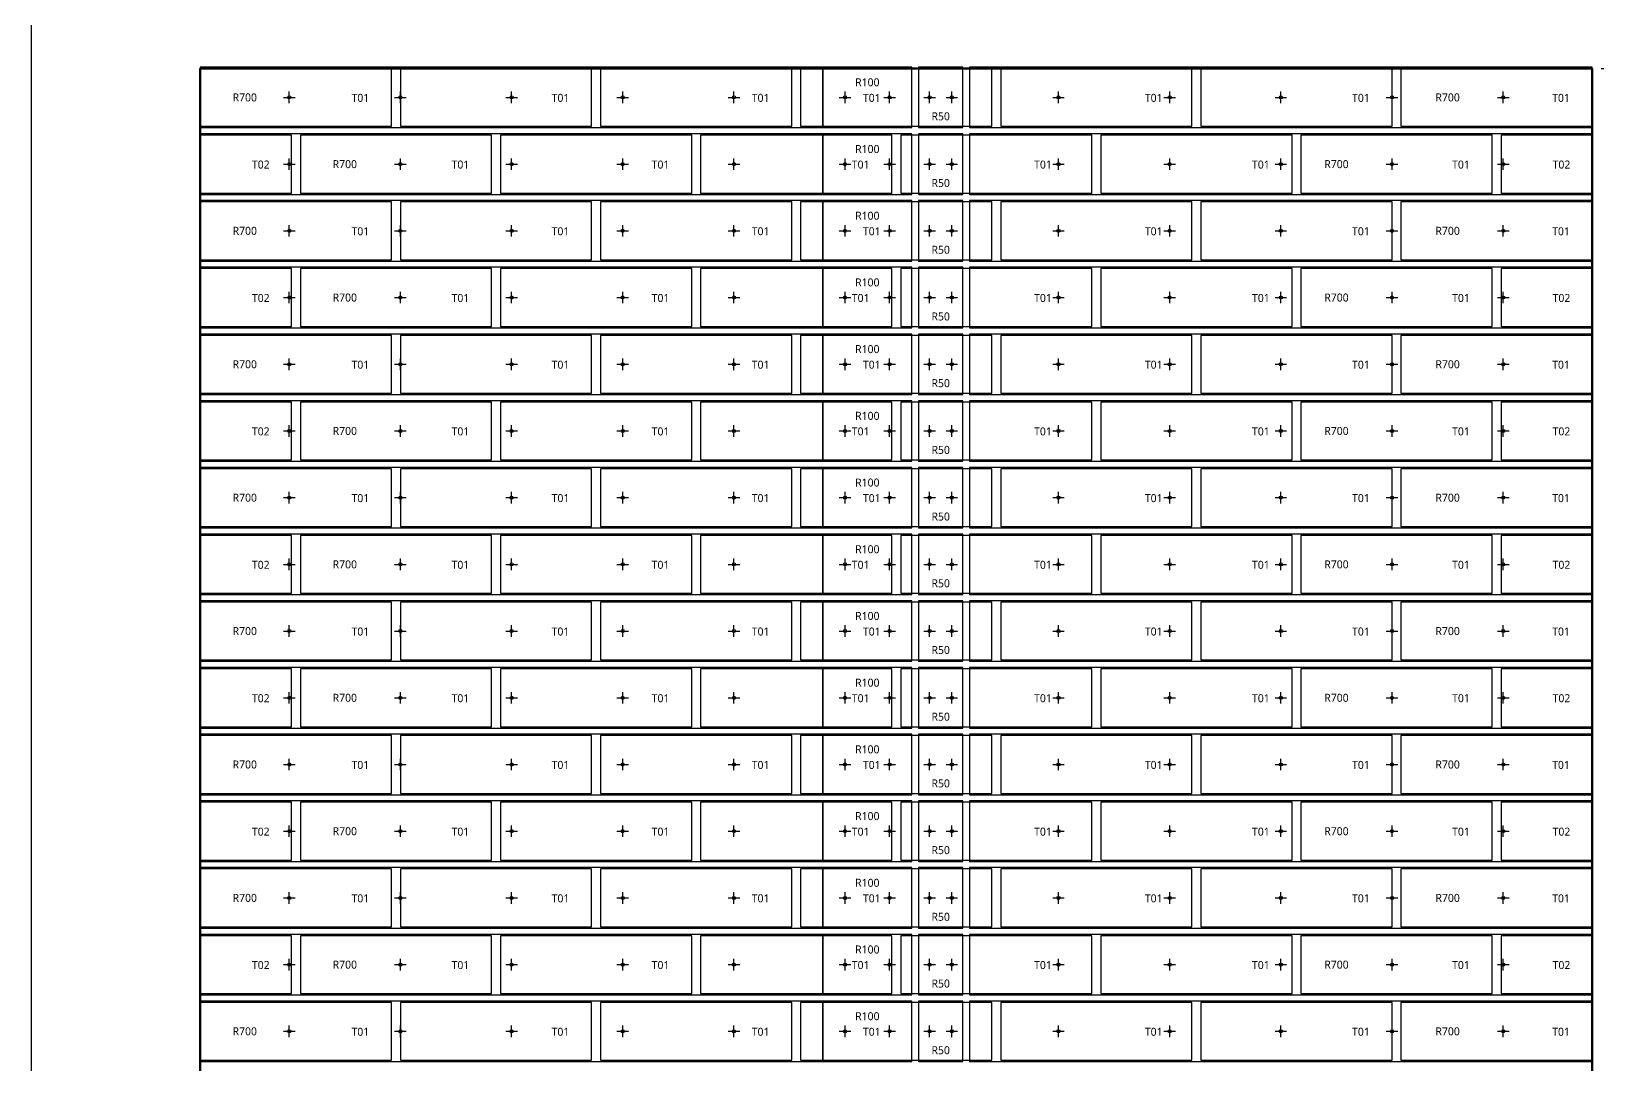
# Model space of a CAD drawing. Header units: millimetres. Extents: x -190 to 7814, y -8114 to 208.
# Drawn here: x -190 to 1571, y -2674 to -1512 of the extents above; entities that cross this region are included whole.
import ezdxf
from ezdxf.enums import TextEntityAlignment as Align

# ---------------------------------------------------------------- set-up
doc = ezdxf.new("R2010")
doc.units = ezdxf.units.MM
for name, color, linetype in [('BOARD', 7, 'Continuous'), ('BORDER', 7, 'Continuous'), ('DIM', 8, 'Continuous'), ('P1_CLIP_R100', 30, 'Continuous'), ('P1_CLIP_R50', 3, 'Continuous'), ('P1_CLIP_R700', 5, 'Continuous'), ('P1_HOLE', 1, 'Continuous'), ('P1_SLIP', 7, 'Continuous'), ('P1_TXT_B', 7, 'Continuous')]:
    doc.layers.add(name, color=color, linetype=linetype)
doc.styles.add('CN', font='msyh.ttc')
doc.dimstyles.new('MM', dxfattribs={"dimtxt": 34, "dimasz": 20, "dimexe": 12, "dimexo": 10, "dimgap": 8, "dimtad": 1, "dimdec": 1, "dimdsep": 46, "dimtxsty": 'CN', "dimcen": 2.5, "dimazin": 3, "dimtfac": 1, "dimtmove": 0, "dimatfit": 3})

msp = doc.modelspace()

# ---------------------------------------------------------------- linework, layer by layer
at = {"layer": 'BOARD', "lineweight": 50}
msp.add_lwpolyline([(0, -3044), (1565, -3044), (1565, -1554), (0, -1554)], close=True, dxfattribs=at)
at = {"layer": 'BORDER'}
msp.add_lwpolyline([(-190, -8113.5), (7813.67, -8113.5), (7813.67, 207.69), (-190, 207.69)], close=True, dxfattribs=at)
at = {"layer": 'P1_CLIP_R100'}
for points in [[(700, -1620.5), (800, -1620.5), (800, -1552.5), (700, -1552.5)], [(700, -1695.5), (800, -1695.5), (800, -1627.5), (700, -1627.5)], [(700, -1770.5), (800, -1770.5), (800, -1702.5), (700, -1702.5)], [(700, -1845.5), (800, -1845.5), (800, -1777.5), (700, -1777.5)], [(700, -1920.5), (800, -1920.5), (800, -1852.5), (700, -1852.5)], [(700, -1995.5), (800, -1995.5), (800, -1927.5), (700, -1927.5)], [(700, -2070.5), (800, -2070.5), (800, -2002.5), (700, -2002.5)], [(700, -2145.5), (800, -2145.5), (800, -2077.5), (700, -2077.5)], [(700, -2220.5), (800, -2220.5), (800, -2152.5), (700, -2152.5)], [(700, -2295.5), (800, -2295.5), (800, -2227.5), (700, -2227.5)], [(700, -2370.5), (800, -2370.5), (800, -2302.5), (700, -2302.5)], [(700, -2445.5), (800, -2445.5), (800, -2377.5), (700, -2377.5)], [(700, -2520.5), (800, -2520.5), (800, -2452.5), (700, -2452.5)], [(700, -2595.5), (800, -2595.5), (800, -2527.5), (700, -2527.5)], [(700, -2670.5), (800, -2670.5), (800, -2602.5), (700, -2602.5)]]:
    msp.add_lwpolyline(points, close=True, dxfattribs=at)
at = {"layer": 'P1_CLIP_R50'}
for points in [[(807.5, -1620.5), (857.5, -1620.5), (857.5, -1552.5), (807.5, -1552.5)], [(807.5, -1695.5), (857.5, -1695.5), (857.5, -1627.5), (807.5, -1627.5)], [(807.5, -1770.5), (857.5, -1770.5), (857.5, -1702.5), (807.5, -1702.5)], [(807.5, -1845.5), (857.5, -1845.5), (857.5, -1777.5), (807.5, -1777.5)], [(807.5, -1920.5), (857.5, -1920.5), (857.5, -1852.5), (807.5, -1852.5)], [(807.5, -1995.5), (857.5, -1995.5), (857.5, -1927.5), (807.5, -1927.5)], [(807.5, -2070.5), (857.5, -2070.5), (857.5, -2002.5), (807.5, -2002.5)], [(807.5, -2145.5), (857.5, -2145.5), (857.5, -2077.5), (807.5, -2077.5)], [(807.5, -2220.5), (857.5, -2220.5), (857.5, -2152.5), (807.5, -2152.5)], [(807.5, -2295.5), (857.5, -2295.5), (857.5, -2227.5), (807.5, -2227.5)], [(807.5, -2370.5), (857.5, -2370.5), (857.5, -2302.5), (807.5, -2302.5)], [(807.5, -2445.5), (857.5, -2445.5), (857.5, -2377.5), (807.5, -2377.5)], [(807.5, -2520.5), (857.5, -2520.5), (857.5, -2452.5), (807.5, -2452.5)], [(807.5, -2595.5), (857.5, -2595.5), (857.5, -2527.5), (807.5, -2527.5)], [(807.5, -2670.5), (857.5, -2670.5), (857.5, -2602.5), (807.5, -2602.5)]]:
    msp.add_lwpolyline(points, close=True, dxfattribs=at)
at = {"layer": 'P1_CLIP_R700'}
for points in [[(0, -1620.5), (700, -1620.5), (700, -1552.5), (0, -1552.5)], [(865, -1620.5), (1565, -1620.5), (1565, -1552.5), (865, -1552.5)], [(0, -1695.5), (700, -1695.5), (700, -1627.5), (0, -1627.5)], [(865, -1695.5), (1565, -1695.5), (1565, -1627.5), (865, -1627.5)], [(0, -1770.5), (700, -1770.5), (700, -1702.5), (0, -1702.5)], [(865, -1770.5), (1565, -1770.5), (1565, -1702.5), (865, -1702.5)], [(0, -1845.5), (700, -1845.5), (700, -1777.5), (0, -1777.5)], [(865, -1845.5), (1565, -1845.5), (1565, -1777.5), (865, -1777.5)], [(0, -1920.5), (700, -1920.5), (700, -1852.5), (0, -1852.5)], [(865, -1920.5), (1565, -1920.5), (1565, -1852.5), (865, -1852.5)], [(0, -1995.5), (700, -1995.5), (700, -1927.5), (0, -1927.5)], [(865, -1995.5), (1565, -1995.5), (1565, -1927.5), (865, -1927.5)], [(0, -2070.5), (700, -2070.5), (700, -2002.5), (0, -2002.5)], [(865, -2070.5), (1565, -2070.5), (1565, -2002.5), (865, -2002.5)], [(0, -2145.5), (700, -2145.5), (700, -2077.5), (0, -2077.5)], [(865, -2145.5), (1565, -2145.5), (1565, -2077.5), (865, -2077.5)], [(0, -2220.5), (700, -2220.5), (700, -2152.5), (0, -2152.5)], [(865, -2220.5), (1565, -2220.5), (1565, -2152.5), (865, -2152.5)], [(0, -2295.5), (700, -2295.5), (700, -2227.5), (0, -2227.5)], [(865, -2295.5), (1565, -2295.5), (1565, -2227.5), (865, -2227.5)], [(0, -2370.5), (700, -2370.5), (700, -2302.5), (0, -2302.5)], [(865, -2370.5), (1565, -2370.5), (1565, -2302.5), (865, -2302.5)], [(0, -2445.5), (700, -2445.5), (700, -2377.5), (0, -2377.5)], [(865, -2445.5), (1565, -2445.5), (1565, -2377.5), (865, -2377.5)], [(0, -2520.5), (700, -2520.5), (700, -2452.5), (0, -2452.5)], [(865, -2520.5), (1565, -2520.5), (1565, -2452.5), (865, -2452.5)], [(0, -2595.5), (700, -2595.5), (700, -2527.5), (0, -2527.5)], [(865, -2595.5), (1565, -2595.5), (1565, -2527.5), (865, -2527.5)], [(0, -2670.5), (700, -2670.5), (700, -2602.5), (0, -2602.5)], [(865, -2670.5), (1565, -2670.5), (1565, -2602.5), (865, -2602.5)]]:
    msp.add_lwpolyline(points, close=True, dxfattribs=at)
at = {"layer": 'P1_HOLE'}
for p, q in [((100, -1593), (100, -1580)), ((225, -1593), (225, -1580)), ((350, -1593), (350, -1580)), ((475, -1593), (475, -1580)), ((600, -1593), (600, -1580)), ((725, -1593), (725, -1580)), ((775, -1593), (775, -1580)), ((820, -1593), (820, -1580)), ((845, -1593), (845, -1580)), ((965, -1593), (965, -1580)), ((1090, -1593), (1090, -1580)), ((1215, -1593), (1215, -1580)), ((1340, -1593), (1340, -1580)), ((1465, -1593), (1465, -1580)), ((93.5, -1586.5), (106.5, -1586.5)), ((218.5, -1586.5), (231.5, -1586.5)), ((343.5, -1586.5), (356.5, -1586.5)), ((468.5, -1586.5), (481.5, -1586.5)), ((593.5, -1586.5), (606.5, -1586.5)), ((718.5, -1586.5), (731.5, -1586.5)), ((768.5, -1586.5), (781.5, -1586.5)), ((813.5, -1586.5), (826.5, -1586.5)), ((838.5, -1586.5), (851.5, -1586.5)), ((958.5, -1586.5), (971.5, -1586.5)), ((1083.5, -1586.5), (1096.5, -1586.5)), ((1208.5, -1586.5), (1221.5, -1586.5)), ((1333.5, -1586.5), (1346.5, -1586.5)), ((1458.5, -1586.5), (1471.5, -1586.5)), ((100, -1668), (100, -1655)), ((225, -1668), (225, -1655)), ((350, -1668), (350, -1655)), ((475, -1668), (475, -1655)), ((600, -1668), (600, -1655)), ((725, -1668), (725, -1655)), ((775, -1668), (775, -1655)), ((820, -1668), (820, -1655)), ((845, -1668), (845, -1655)), ((965, -1668), (965, -1655)), ((1090, -1668), (1090, -1655)), ((1215, -1668), (1215, -1655)), ((1340, -1668), (1340, -1655)), ((1465, -1668), (1465, -1655)), ((93.5, -1661.5), (106.5, -1661.5)), ((218.5, -1661.5), (231.5, -1661.5)), ((343.5, -1661.5), (356.5, -1661.5)), ((468.5, -1661.5), (481.5, -1661.5)), ((593.5, -1661.5), (606.5, -1661.5)), ((718.5, -1661.5), (731.5, -1661.5)), ((768.5, -1661.5), (781.5, -1661.5)), ((813.5, -1661.5), (826.5, -1661.5)), ((838.5, -1661.5), (851.5, -1661.5)), ((958.5, -1661.5), (971.5, -1661.5)), ((1083.5, -1661.5), (1096.5, -1661.5)), ((1208.5, -1661.5), (1221.5, -1661.5)), ((1333.5, -1661.5), (1346.5, -1661.5)), ((1458.5, -1661.5), (1471.5, -1661.5)), ((93.5, -1736.5), (106.5, -1736.5)), ((100, -1743), (100, -1730)), ((218.5, -1736.5), (231.5, -1736.5)), ((225, -1743), (225, -1730)), ((343.5, -1736.5), (356.5, -1736.5)), ((350, -1743), (350, -1730)), ((468.5, -1736.5), (481.5, -1736.5)), ((475, -1743), (475, -1730)), ((593.5, -1736.5), (606.5, -1736.5)), ((600, -1743), (600, -1730)), ((718.5, -1736.5), (731.5, -1736.5)), ((725, -1743), (725, -1730)), ((768.5, -1736.5), (781.5, -1736.5)), ((775, -1743), (775, -1730)), ((813.5, -1736.5), (826.5, -1736.5)), ((820, -1743), (820, -1730)), ((838.5, -1736.5), (851.5, -1736.5)), ((845, -1743), (845, -1730)), ((958.5, -1736.5), (971.5, -1736.5)), ((965, -1743), (965, -1730)), ((1083.5, -1736.5), (1096.5, -1736.5)), ((1090, -1743), (1090, -1730)), ((1208.5, -1736.5), (1221.5, -1736.5)), ((1215, -1743), (1215, -1730)), ((1333.5, -1736.5), (1346.5, -1736.5)), ((1340, -1743), (1340, -1730)), ((1458.5, -1736.5), (1471.5, -1736.5)), ((1465, -1743), (1465, -1730)), ((93.5, -1811.5), (106.5, -1811.5)), ((100, -1818), (100, -1805)), ((218.5, -1811.5), (231.5, -1811.5)), ((225, -1818), (225, -1805)), ((343.5, -1811.5), (356.5, -1811.5)), ((350, -1818), (350, -1805)), ((468.5, -1811.5), (481.5, -1811.5)), ((475, -1818), (475, -1805)), ((593.5, -1811.5), (606.5, -1811.5)), ((600, -1818), (600, -1805)), ((718.5, -1811.5), (731.5, -1811.5)), ((725, -1818), (725, -1805)), ((768.5, -1811.5), (781.5, -1811.5)), ((775, -1818), (775, -1805)), ((813.5, -1811.5), (826.5, -1811.5)), ((820, -1818), (820, -1805)), ((838.5, -1811.5), (851.5, -1811.5)), ((845, -1818), (845, -1805)), ((958.5, -1811.5), (971.5, -1811.5)), ((965, -1818), (965, -1805)), ((1083.5, -1811.5), (1096.5, -1811.5)), ((1090, -1818), (1090, -1805)), ((1208.5, -1811.5), (1221.5, -1811.5)), ((1215, -1818), (1215, -1805)), ((1333.5, -1811.5), (1346.5, -1811.5)), ((1340, -1818), (1340, -1805)), ((1458.5, -1811.5), (1471.5, -1811.5)), ((1465, -1818), (1465, -1805)), ((100, -1893), (100, -1880)), ((225, -1893), (225, -1880)), ((350, -1893), (350, -1880)), ((475, -1893), (475, -1880)), ((600, -1893), (600, -1880)), ((725, -1893), (725, -1880)), ((775, -1893), (775, -1880)), ((820, -1893), (820, -1880)), ((845, -1893), (845, -1880)), ((965, -1893), (965, -1880)), ((1090, -1893), (1090, -1880)), ((1215, -1893), (1215, -1880)), ((1340, -1893), (1340, -1880)), ((1465, -1893), (1465, -1880)), ((93.5, -1886.5), (106.5, -1886.5)), ((218.5, -1886.5), (231.5, -1886.5)), ((343.5, -1886.5), (356.5, -1886.5)), ((468.5, -1886.5), (481.5, -1886.5)), ((593.5, -1886.5), (606.5, -1886.5)), ((718.5, -1886.5), (731.5, -1886.5)), ((768.5, -1886.5), (781.5, -1886.5)), ((813.5, -1886.5), (826.5, -1886.5)), ((838.5, -1886.5), (851.5, -1886.5)), ((958.5, -1886.5), (971.5, -1886.5)), ((1083.5, -1886.5), (1096.5, -1886.5)), ((1208.5, -1886.5), (1221.5, -1886.5)), ((1333.5, -1886.5), (1346.5, -1886.5)), ((1458.5, -1886.5), (1471.5, -1886.5)), ((93.5, -1961.5), (106.5, -1961.5)), ((100, -1968), (100, -1955)), ((218.5, -1961.5), (231.5, -1961.5)), ((225, -1968), (225, -1955)), ((343.5, -1961.5), (356.5, -1961.5)), ((350, -1968), (350, -1955)), ((468.5, -1961.5), (481.5, -1961.5)), ((475, -1968), (475, -1955)), ((593.5, -1961.5), (606.5, -1961.5)), ((600, -1968), (600, -1955)), ((718.5, -1961.5), (731.5, -1961.5)), ((725, -1968), (725, -1955)), ((768.5, -1961.5), (781.5, -1961.5)), ((775, -1968), (775, -1955)), ((813.5, -1961.5), (826.5, -1961.5)), ((820, -1968), (820, -1955)), ((838.5, -1961.5), (851.5, -1961.5)), ((845, -1968), (845, -1955)), ((958.5, -1961.5), (971.5, -1961.5)), ((965, -1968), (965, -1955)), ((1083.5, -1961.5), (1096.5, -1961.5)), ((1090, -1968), (1090, -1955)), ((1208.5, -1961.5), (1221.5, -1961.5)), ((1215, -1968), (1215, -1955)), ((1333.5, -1961.5), (1346.5, -1961.5)), ((1340, -1968), (1340, -1955)), ((1458.5, -1961.5), (1471.5, -1961.5)), ((1465, -1968), (1465, -1955)), ((93.5, -2036.5), (106.5, -2036.5)), ((100, -2043), (100, -2030)), ((218.5, -2036.5), (231.5, -2036.5)), ((225, -2043), (225, -2030)), ((343.5, -2036.5), (356.5, -2036.5)), ((350, -2043), (350, -2030)), ((468.5, -2036.5), (481.5, -2036.5)), ((475, -2043), (475, -2030)), ((593.5, -2036.5), (606.5, -2036.5)), ((600, -2043), (600, -2030)), ((718.5, -2036.5), (731.5, -2036.5)), ((725, -2043), (725, -2030)), ((768.5, -2036.5), (781.5, -2036.5)), ((775, -2043), (775, -2030)), ((813.5, -2036.5), (826.5, -2036.5)), ((820, -2043), (820, -2030)), ((838.5, -2036.5), (851.5, -2036.5)), ((845, -2043), (845, -2030)), ((958.5, -2036.5), (971.5, -2036.5)), ((965, -2043), (965, -2030)), ((1083.5, -2036.5), (1096.5, -2036.5)), ((1090, -2043), (1090, -2030)), ((1208.5, -2036.5), (1221.5, -2036.5)), ((1215, -2043), (1215, -2030)), ((1333.5, -2036.5), (1346.5, -2036.5)), ((1340, -2043), (1340, -2030)), ((1458.5, -2036.5), (1471.5, -2036.5)), ((1465, -2043), (1465, -2030)), ((93.5, -2111.5), (106.5, -2111.5)), ((100, -2118), (100, -2105)), ((218.5, -2111.5), (231.5, -2111.5)), ((225, -2118), (225, -2105)), ((343.5, -2111.5), (356.5, -2111.5)), ((350, -2118), (350, -2105)), ((468.5, -2111.5), (481.5, -2111.5)), ((475, -2118), (475, -2105)), ((593.5, -2111.5), (606.5, -2111.5)), ((600, -2118), (600, -2105)), ((718.5, -2111.5), (731.5, -2111.5)), ((725, -2118), (725, -2105)), ((768.5, -2111.5), (781.5, -2111.5)), ((775, -2118), (775, -2105)), ((813.5, -2111.5), (826.5, -2111.5)), ((820, -2118), (820, -2105)), ((838.5, -2111.5), (851.5, -2111.5)), ((845, -2118), (845, -2105)), ((958.5, -2111.5), (971.5, -2111.5)), ((965, -2118), (965, -2105)), ((1083.5, -2111.5), (1096.5, -2111.5)), ((1090, -2118), (1090, -2105)), ((1208.5, -2111.5), (1221.5, -2111.5)), ((1215, -2118), (1215, -2105)), ((1333.5, -2111.5), (1346.5, -2111.5)), ((1340, -2118), (1340, -2105)), ((1458.5, -2111.5), (1471.5, -2111.5)), ((1465, -2118), (1465, -2105)), ((100, -2193), (100, -2180)), ((225, -2193), (225, -2180)), ((350, -2193), (350, -2180)), ((475, -2193), (475, -2180)), ((600, -2193), (600, -2180)), ((725, -2193), (725, -2180)), ((775, -2193), (775, -2180)), ((820, -2193), (820, -2180)), ((845, -2193), (845, -2180)), ((965, -2193), (965, -2180)), ((1090, -2193), (1090, -2180)), ((1215, -2193), (1215, -2180)), ((1340, -2193), (1340, -2180)), ((1465, -2193), (1465, -2180)), ((93.5, -2186.5), (106.5, -2186.5)), ((218.5, -2186.5), (231.5, -2186.5)), ((343.5, -2186.5), (356.5, -2186.5)), ((468.5, -2186.5), (481.5, -2186.5)), ((593.5, -2186.5), (606.5, -2186.5)), ((718.5, -2186.5), (731.5, -2186.5)), ((768.5, -2186.5), (781.5, -2186.5)), ((813.5, -2186.5), (826.5, -2186.5)), ((838.5, -2186.5), (851.5, -2186.5)), ((958.5, -2186.5), (971.5, -2186.5)), ((1083.5, -2186.5), (1096.5, -2186.5)), ((1208.5, -2186.5), (1221.5, -2186.5)), ((1333.5, -2186.5), (1346.5, -2186.5)), ((1458.5, -2186.5), (1471.5, -2186.5)), ((93.5, -2261.5), (106.5, -2261.5)), ((100, -2268), (100, -2255)), ((218.5, -2261.5), (231.5, -2261.5)), ((225, -2268), (225, -2255)), ((343.5, -2261.5), (356.5, -2261.5)), ((350, -2268), (350, -2255)), ((468.5, -2261.5), (481.5, -2261.5)), ((475, -2268), (475, -2255)), ((593.5, -2261.5), (606.5, -2261.5)), ((600, -2268), (600, -2255)), ((718.5, -2261.5), (731.5, -2261.5)), ((725, -2268), (725, -2255)), ((768.5, -2261.5), (781.5, -2261.5)), ((775, -2268), (775, -2255)), ((813.5, -2261.5), (826.5, -2261.5)), ((820, -2268), (820, -2255)), ((838.5, -2261.5), (851.5, -2261.5)), ((845, -2268), (845, -2255)), ((958.5, -2261.5), (971.5, -2261.5)), ((965, -2268), (965, -2255)), ((1083.5, -2261.5), (1096.5, -2261.5)), ((1090, -2268), (1090, -2255)), ((1208.5, -2261.5), (1221.5, -2261.5)), ((1215, -2268), (1215, -2255)), ((1333.5, -2261.5), (1346.5, -2261.5)), ((1340, -2268), (1340, -2255)), ((1458.5, -2261.5), (1471.5, -2261.5)), ((1465, -2268), (1465, -2255)), ((93.5, -2336.5), (106.5, -2336.5)), ((100, -2343), (100, -2330)), ((218.5, -2336.5), (231.5, -2336.5)), ((225, -2343), (225, -2330)), ((343.5, -2336.5), (356.5, -2336.5)), ((350, -2343), (350, -2330)), ((468.5, -2336.5), (481.5, -2336.5)), ((475, -2343), (475, -2330)), ((593.5, -2336.5), (606.5, -2336.5)), ((600, -2343), (600, -2330)), ((718.5, -2336.5), (731.5, -2336.5)), ((725, -2343), (725, -2330)), ((768.5, -2336.5), (781.5, -2336.5)), ((775, -2343), (775, -2330)), ((813.5, -2336.5), (826.5, -2336.5)), ((820, -2343), (820, -2330)), ((838.5, -2336.5), (851.5, -2336.5)), ((845, -2343), (845, -2330)), ((958.5, -2336.5), (971.5, -2336.5)), ((965, -2343), (965, -2330)), ((1083.5, -2336.5), (1096.5, -2336.5)), ((1090, -2343), (1090, -2330)), ((1208.5, -2336.5), (1221.5, -2336.5)), ((1215, -2343), (1215, -2330)), ((1333.5, -2336.5), (1346.5, -2336.5)), ((1340, -2343), (1340, -2330)), ((1458.5, -2336.5), (1471.5, -2336.5)), ((1465, -2343), (1465, -2330)), ((93.5, -2411.5), (106.5, -2411.5)), ((100, -2418), (100, -2405)), ((218.5, -2411.5), (231.5, -2411.5)), ((225, -2418), (225, -2405)), ((343.5, -2411.5), (356.5, -2411.5)), ((350, -2418), (350, -2405)), ((468.5, -2411.5), (481.5, -2411.5)), ((475, -2418), (475, -2405)), ((593.5, -2411.5), (606.5, -2411.5)), ((600, -2418), (600, -2405)), ((718.5, -2411.5), (731.5, -2411.5)), ((725, -2418), (725, -2405)), ((768.5, -2411.5), (781.5, -2411.5)), ((775, -2418), (775, -2405)), ((813.5, -2411.5), (826.5, -2411.5)), ((820, -2418), (820, -2405)), ((838.5, -2411.5), (851.5, -2411.5)), ((845, -2418), (845, -2405)), ((958.5, -2411.5), (971.5, -2411.5)), ((965, -2418), (965, -2405)), ((1083.5, -2411.5), (1096.5, -2411.5)), ((1090, -2418), (1090, -2405)), ((1208.5, -2411.5), (1221.5, -2411.5)), ((1215, -2418), (1215, -2405)), ((1333.5, -2411.5), (1346.5, -2411.5)), ((1340, -2418), (1340, -2405)), ((1458.5, -2411.5), (1471.5, -2411.5)), ((1465, -2418), (1465, -2405)), ((100, -2493), (100, -2480)), ((225, -2493), (225, -2480)), ((350, -2493), (350, -2480)), ((475, -2493), (475, -2480)), ((600, -2493), (600, -2480)), ((725, -2493), (725, -2480)), ((775, -2493), (775, -2480)), ((820, -2493), (820, -2480)), ((845, -2493), (845, -2480)), ((965, -2493), (965, -2480)), ((1090, -2493), (1090, -2480)), ((1215, -2493), (1215, -2480)), ((1340, -2493), (1340, -2480)), ((1465, -2493), (1465, -2480)), ((93.5, -2486.5), (106.5, -2486.5)), ((218.5, -2486.5), (231.5, -2486.5)), ((343.5, -2486.5), (356.5, -2486.5)), ((468.5, -2486.5), (481.5, -2486.5)), ((593.5, -2486.5), (606.5, -2486.5)), ((718.5, -2486.5), (731.5, -2486.5)), ((768.5, -2486.5), (781.5, -2486.5)), ((813.5, -2486.5), (826.5, -2486.5)), ((838.5, -2486.5), (851.5, -2486.5)), ((958.5, -2486.5), (971.5, -2486.5)), ((1083.5, -2486.5), (1096.5, -2486.5)), ((1208.5, -2486.5), (1221.5, -2486.5)), ((1333.5, -2486.5), (1346.5, -2486.5)), ((1458.5, -2486.5), (1471.5, -2486.5)), ((93.5, -2561.5), (106.5, -2561.5)), ((100, -2568), (100, -2555)), ((218.5, -2561.5), (231.5, -2561.5)), ((225, -2568), (225, -2555)), ((343.5, -2561.5), (356.5, -2561.5)), ((350, -2568), (350, -2555)), ((468.5, -2561.5), (481.5, -2561.5)), ((475, -2568), (475, -2555)), ((593.5, -2561.5), (606.5, -2561.5)), ((600, -2568), (600, -2555)), ((718.5, -2561.5), (731.5, -2561.5)), ((725, -2568), (725, -2555)), ((768.5, -2561.5), (781.5, -2561.5)), ((775, -2568), (775, -2555)), ((813.5, -2561.5), (826.5, -2561.5)), ((820, -2568), (820, -2555)), ((838.5, -2561.5), (851.5, -2561.5)), ((845, -2568), (845, -2555)), ((958.5, -2561.5), (971.5, -2561.5)), ((965, -2568), (965, -2555)), ((1083.5, -2561.5), (1096.5, -2561.5)), ((1090, -2568), (1090, -2555)), ((1208.5, -2561.5), (1221.5, -2561.5)), ((1215, -2568), (1215, -2555)), ((1333.5, -2561.5), (1346.5, -2561.5)), ((1340, -2568), (1340, -2555)), ((1458.5, -2561.5), (1471.5, -2561.5)), ((1465, -2568), (1465, -2555)), ((93.5, -2636.5), (106.5, -2636.5)), ((100, -2643), (100, -2630)), ((218.5, -2636.5), (231.5, -2636.5)), ((225, -2643), (225, -2630)), ((343.5, -2636.5), (356.5, -2636.5)), ((350, -2643), (350, -2630)), ((468.5, -2636.5), (481.5, -2636.5)), ((475, -2643), (475, -2630)), ((593.5, -2636.5), (606.5, -2636.5)), ((600, -2643), (600, -2630)), ((718.5, -2636.5), (731.5, -2636.5)), ((725, -2643), (725, -2630)), ((768.5, -2636.5), (781.5, -2636.5)), ((775, -2643), (775, -2630)), ((813.5, -2636.5), (826.5, -2636.5)), ((820, -2643), (820, -2630)), ((838.5, -2636.5), (851.5, -2636.5)), ((845, -2643), (845, -2630)), ((958.5, -2636.5), (971.5, -2636.5)), ((965, -2643), (965, -2630)), ((1083.5, -2636.5), (1096.5, -2636.5)), ((1090, -2643), (1090, -2630)), ((1208.5, -2636.5), (1221.5, -2636.5)), ((1215, -2643), (1215, -2630)), ((1333.5, -2636.5), (1346.5, -2636.5)), ((1340, -2643), (1340, -2630)), ((1458.5, -2636.5), (1471.5, -2636.5)), ((1465, -2643), (1465, -2630))]:
    msp.add_line(p, q, dxfattribs=at)
for centre in [(100, -1586.5), (225, -1586.5), (350, -1586.5), (475, -1586.5), (600, -1586.5), (725, -1586.5), (775, -1586.5), (820, -1586.5), (845, -1586.5), (965, -1586.5), (1090, -1586.5), (1215, -1586.5), (1340, -1586.5), (1465, -1586.5), (100, -1661.5), (225, -1661.5), (350, -1661.5), (475, -1661.5), (600, -1661.5), (725, -1661.5), (775, -1661.5), (820, -1661.5), (845, -1661.5), (965, -1661.5), (1090, -1661.5), (1215, -1661.5), (1340, -1661.5), (1465, -1661.5), (100, -1736.5), (225, -1736.5), (350, -1736.5), (475, -1736.5), (600, -1736.5), (725, -1736.5), (775, -1736.5), (820, -1736.5), (845, -1736.5), (965, -1736.5), (1090, -1736.5), (1215, -1736.5), (1340, -1736.5), (1465, -1736.5), (100, -1811.5), (225, -1811.5), (350, -1811.5), (475, -1811.5), (600, -1811.5), (725, -1811.5), (775, -1811.5), (820, -1811.5), (845, -1811.5), (965, -1811.5), (1090, -1811.5), (1215, -1811.5), (1340, -1811.5), (1465, -1811.5), (100, -1886.5), (225, -1886.5), (350, -1886.5), (475, -1886.5), (600, -1886.5), (725, -1886.5), (775, -1886.5), (820, -1886.5), (845, -1886.5), (965, -1886.5), (1090, -1886.5), (1215, -1886.5), (1340, -1886.5), (1465, -1886.5), (100, -1961.5), (225, -1961.5), (350, -1961.5), (475, -1961.5), (600, -1961.5), (725, -1961.5), (775, -1961.5), (820, -1961.5), (845, -1961.5), (965, -1961.5), (1090, -1961.5), (1215, -1961.5), (1340, -1961.5), (1465, -1961.5), (100, -2036.5), (225, -2036.5), (350, -2036.5), (475, -2036.5), (600, -2036.5), (725, -2036.5), (775, -2036.5), (820, -2036.5), (845, -2036.5), (965, -2036.5), (1090, -2036.5), (1215, -2036.5), (1340, -2036.5), (1465, -2036.5), (100, -2111.5), (225, -2111.5), (350, -2111.5), (475, -2111.5), (600, -2111.5), (725, -2111.5), (775, -2111.5), (820, -2111.5), (845, -2111.5), (965, -2111.5), (1090, -2111.5), (1215, -2111.5), (1340, -2111.5), (1465, -2111.5), (100, -2186.5), (225, -2186.5), (350, -2186.5), (475, -2186.5), (600, -2186.5), (725, -2186.5), (775, -2186.5), (820, -2186.5), (845, -2186.5), (965, -2186.5), (1090, -2186.5), (1215, -2186.5), (1340, -2186.5), (1465, -2186.5), (100, -2261.5), (225, -2261.5), (350, -2261.5), (475, -2261.5), (600, -2261.5), (725, -2261.5), (775, -2261.5), (820, -2261.5), (845, -2261.5), (965, -2261.5), (1090, -2261.5), (1215, -2261.5), (1340, -2261.5), (1465, -2261.5), (100, -2336.5), (225, -2336.5), (350, -2336.5), (475, -2336.5), (600, -2336.5), (725, -2336.5), (775, -2336.5), (820, -2336.5), (845, -2336.5), (965, -2336.5), (1090, -2336.5), (1215, -2336.5), (1340, -2336.5), (1465, -2336.5), (100, -2411.5), (225, -2411.5), (350, -2411.5), (475, -2411.5), (600, -2411.5), (725, -2411.5), (775, -2411.5), (820, -2411.5), (845, -2411.5), (965, -2411.5), (1090, -2411.5), (1215, -2411.5), (1340, -2411.5), (1465, -2411.5), (100, -2486.5), (225, -2486.5), (350, -2486.5), (475, -2486.5), (600, -2486.5), (725, -2486.5), (775, -2486.5), (820, -2486.5), (845, -2486.5), (965, -2486.5), (1090, -2486.5), (1215, -2486.5), (1340, -2486.5), (1465, -2486.5), (100, -2561.5), (225, -2561.5), (350, -2561.5), (475, -2561.5), (600, -2561.5), (725, -2561.5), (775, -2561.5), (820, -2561.5), (845, -2561.5), (965, -2561.5), (1090, -2561.5), (1215, -2561.5), (1340, -2561.5), (1465, -2561.5), (100, -2636.5), (225, -2636.5), (350, -2636.5), (475, -2636.5), (600, -2636.5), (725, -2636.5), (775, -2636.5), (820, -2636.5), (845, -2636.5), (965, -2636.5), (1090, -2636.5), (1215, -2636.5), (1340, -2636.5), (1465, -2636.5)]:
    msp.add_circle(centre, 1.75, dxfattribs=at)
at = {"layer": 'P1_SLIP'}
for points in [[(0, -1619), (215, -1619), (215, -1554), (0, -1554)], [(225, -1619), (440, -1619), (440, -1554), (225, -1554)], [(450, -1619), (665, -1619), (665, -1554), (450, -1554)], [(675, -1619), (890, -1619), (890, -1554), (675, -1554)], [(900, -1619), (1115, -1619), (1115, -1554), (900, -1554)], [(1125, -1619), (1340, -1619), (1340, -1554), (1125, -1554)], [(1350, -1619), (1565, -1619), (1565, -1554), (1350, -1554)], [(0, -1694), (102.5, -1694), (102.5, -1629), (0, -1629)], [(112.5, -1694), (327.5, -1694), (327.5, -1629), (112.5, -1629)], [(337.5, -1694), (552.5, -1694), (552.5, -1629), (337.5, -1629)], [(562.5, -1694), (777.5, -1694), (777.5, -1629), (562.5, -1629)], [(787.5, -1694), (1002.5, -1694), (1002.5, -1629), (787.5, -1629)], [(1012.5, -1694), (1227.5, -1694), (1227.5, -1629), (1012.5, -1629)], [(1237.5, -1694), (1452.5, -1694), (1452.5, -1629), (1237.5, -1629)], [(1462.5, -1694), (1565, -1694), (1565, -1629), (1462.5, -1629)], [(0, -1769), (215, -1769), (215, -1704), (0, -1704)], [(225, -1769), (440, -1769), (440, -1704), (225, -1704)], [(450, -1769), (665, -1769), (665, -1704), (450, -1704)], [(675, -1769), (890, -1769), (890, -1704), (675, -1704)], [(900, -1769), (1115, -1769), (1115, -1704), (900, -1704)], [(1125, -1769), (1340, -1769), (1340, -1704), (1125, -1704)], [(1350, -1769), (1565, -1769), (1565, -1704), (1350, -1704)], [(0, -1844), (102.5, -1844), (102.5, -1779), (0, -1779)], [(112.5, -1844), (327.5, -1844), (327.5, -1779), (112.5, -1779)], [(337.5, -1844), (552.5, -1844), (552.5, -1779), (337.5, -1779)], [(562.5, -1844), (777.5, -1844), (777.5, -1779), (562.5, -1779)], [(787.5, -1844), (1002.5, -1844), (1002.5, -1779), (787.5, -1779)], [(1012.5, -1844), (1227.5, -1844), (1227.5, -1779), (1012.5, -1779)], [(1237.5, -1844), (1452.5, -1844), (1452.5, -1779), (1237.5, -1779)], [(1462.5, -1844), (1565, -1844), (1565, -1779), (1462.5, -1779)], [(0, -1919), (215, -1919), (215, -1854), (0, -1854)], [(225, -1919), (440, -1919), (440, -1854), (225, -1854)], [(450, -1919), (665, -1919), (665, -1854), (450, -1854)], [(675, -1919), (890, -1919), (890, -1854), (675, -1854)], [(900, -1919), (1115, -1919), (1115, -1854), (900, -1854)], [(1125, -1919), (1340, -1919), (1340, -1854), (1125, -1854)], [(1350, -1919), (1565, -1919), (1565, -1854), (1350, -1854)], [(0, -1994), (102.5, -1994), (102.5, -1929), (0, -1929)], [(112.5, -1994), (327.5, -1994), (327.5, -1929), (112.5, -1929)], [(337.5, -1994), (552.5, -1994), (552.5, -1929), (337.5, -1929)], [(562.5, -1994), (777.5, -1994), (777.5, -1929), (562.5, -1929)], [(787.5, -1994), (1002.5, -1994), (1002.5, -1929), (787.5, -1929)], [(1012.5, -1994), (1227.5, -1994), (1227.5, -1929), (1012.5, -1929)], [(1237.5, -1994), (1452.5, -1994), (1452.5, -1929), (1237.5, -1929)], [(1462.5, -1994), (1565, -1994), (1565, -1929), (1462.5, -1929)], [(0, -2069), (215, -2069), (215, -2004), (0, -2004)], [(225, -2069), (440, -2069), (440, -2004), (225, -2004)], [(450, -2069), (665, -2069), (665, -2004), (450, -2004)], [(675, -2069), (890, -2069), (890, -2004), (675, -2004)], [(900, -2069), (1115, -2069), (1115, -2004), (900, -2004)], [(1125, -2069), (1340, -2069), (1340, -2004), (1125, -2004)], [(1350, -2069), (1565, -2069), (1565, -2004), (1350, -2004)], [(0, -2144), (102.5, -2144), (102.5, -2079), (0, -2079)], [(112.5, -2144), (327.5, -2144), (327.5, -2079), (112.5, -2079)], [(337.5, -2144), (552.5, -2144), (552.5, -2079), (337.5, -2079)], [(562.5, -2144), (777.5, -2144), (777.5, -2079), (562.5, -2079)], [(787.5, -2144), (1002.5, -2144), (1002.5, -2079), (787.5, -2079)], [(1012.5, -2144), (1227.5, -2144), (1227.5, -2079), (1012.5, -2079)], [(1237.5, -2144), (1452.5, -2144), (1452.5, -2079), (1237.5, -2079)], [(1462.5, -2144), (1565, -2144), (1565, -2079), (1462.5, -2079)], [(0, -2219), (215, -2219), (215, -2154), (0, -2154)], [(225, -2219), (440, -2219), (440, -2154), (225, -2154)], [(450, -2219), (665, -2219), (665, -2154), (450, -2154)], [(675, -2219), (890, -2219), (890, -2154), (675, -2154)], [(900, -2219), (1115, -2219), (1115, -2154), (900, -2154)], [(1125, -2219), (1340, -2219), (1340, -2154), (1125, -2154)], [(1350, -2219), (1565, -2219), (1565, -2154), (1350, -2154)], [(0, -2294), (102.5, -2294), (102.5, -2229), (0, -2229)], [(112.5, -2294), (327.5, -2294), (327.5, -2229), (112.5, -2229)], [(337.5, -2294), (552.5, -2294), (552.5, -2229), (337.5, -2229)], [(562.5, -2294), (777.5, -2294), (777.5, -2229), (562.5, -2229)], [(787.5, -2294), (1002.5, -2294), (1002.5, -2229), (787.5, -2229)], [(1012.5, -2294), (1227.5, -2294), (1227.5, -2229), (1012.5, -2229)], [(1237.5, -2294), (1452.5, -2294), (1452.5, -2229), (1237.5, -2229)], [(1462.5, -2294), (1565, -2294), (1565, -2229), (1462.5, -2229)], [(0, -2369), (215, -2369), (215, -2304), (0, -2304)], [(225, -2369), (440, -2369), (440, -2304), (225, -2304)], [(450, -2369), (665, -2369), (665, -2304), (450, -2304)], [(675, -2369), (890, -2369), (890, -2304), (675, -2304)], [(900, -2369), (1115, -2369), (1115, -2304), (900, -2304)], [(1125, -2369), (1340, -2369), (1340, -2304), (1125, -2304)], [(1350, -2369), (1565, -2369), (1565, -2304), (1350, -2304)], [(0, -2444), (102.5, -2444), (102.5, -2379), (0, -2379)], [(112.5, -2444), (327.5, -2444), (327.5, -2379), (112.5, -2379)], [(337.5, -2444), (552.5, -2444), (552.5, -2379), (337.5, -2379)], [(562.5, -2444), (777.5, -2444), (777.5, -2379), (562.5, -2379)], [(787.5, -2444), (1002.5, -2444), (1002.5, -2379), (787.5, -2379)], [(1012.5, -2444), (1227.5, -2444), (1227.5, -2379), (1012.5, -2379)], [(1237.5, -2444), (1452.5, -2444), (1452.5, -2379), (1237.5, -2379)], [(1462.5, -2444), (1565, -2444), (1565, -2379), (1462.5, -2379)], [(0, -2519), (215, -2519), (215, -2454), (0, -2454)], [(225, -2519), (440, -2519), (440, -2454), (225, -2454)], [(450, -2519), (665, -2519), (665, -2454), (450, -2454)], [(675, -2519), (890, -2519), (890, -2454), (675, -2454)], [(900, -2519), (1115, -2519), (1115, -2454), (900, -2454)], [(1125, -2519), (1340, -2519), (1340, -2454), (1125, -2454)], [(1350, -2519), (1565, -2519), (1565, -2454), (1350, -2454)], [(0, -2594), (102.5, -2594), (102.5, -2529), (0, -2529)], [(112.5, -2594), (327.5, -2594), (327.5, -2529), (112.5, -2529)], [(337.5, -2594), (552.5, -2594), (552.5, -2529), (337.5, -2529)], [(562.5, -2594), (777.5, -2594), (777.5, -2529), (562.5, -2529)], [(787.5, -2594), (1002.5, -2594), (1002.5, -2529), (787.5, -2529)], [(1012.5, -2594), (1227.5, -2594), (1227.5, -2529), (1012.5, -2529)], [(1237.5, -2594), (1452.5, -2594), (1452.5, -2529), (1237.5, -2529)], [(1462.5, -2594), (1565, -2594), (1565, -2529), (1462.5, -2529)], [(0, -2669), (215, -2669), (215, -2604), (0, -2604)], [(225, -2669), (440, -2669), (440, -2604), (225, -2604)], [(450, -2669), (665, -2669), (665, -2604), (450, -2604)], [(675, -2669), (890, -2669), (890, -2604), (675, -2604)], [(900, -2669), (1115, -2669), (1115, -2604), (900, -2604)], [(1125, -2669), (1340, -2669), (1340, -2604), (1125, -2604)], [(1350, -2669), (1565, -2669), (1565, -2604), (1350, -2604)]]:
    msp.add_lwpolyline(points, close=True, dxfattribs=at)

# ---------------------------------------------------------------- texts
at = {"layer": 'P1_CLIP_R100', "style": 'CN'}
for p in [(750, -1569.5), (750, -1644.5), (750, -1719.5), (750, -1794.5), (750, -1869.5), (750, -1944.5), (750, -2019.5), (750, -2094.5), (750, -2169.5), (750, -2244.5), (750, -2319.5), (750, -2394.5), (750, -2469.5), (750, -2544.5), (750, -2619.5)]:
    msp.add_text('R100', height=9, dxfattribs=at).set_placement(p, align=Align.MIDDLE_CENTER)
at = {"layer": 'P1_CLIP_R50', "style": 'CN'}
for p in [(832.5, -1607.75), (832.5, -1682.75), (832.5, -1757.75), (832.5, -1832.75), (832.5, -1907.75), (832.5, -1982.75), (832.5, -2057.75), (832.5, -2132.75), (832.5, -2207.75), (832.5, -2282.75), (832.5, -2357.75), (832.5, -2432.75), (832.5, -2507.75), (832.5, -2582.75), (832.5, -2657.75)]:
    msp.add_text('R50', height=9, dxfattribs=at).set_placement(p, align=Align.MIDDLE_CENTER)
at = {"layer": 'P1_CLIP_R700', "style": 'CN'}
for p in [(50, -1586.5), (1402.5, -1586.5), (162.5, -1661.5), (1277.5, -1661.5), (50, -1736.5), (1402.5, -1736.5), (162.5, -1811.5), (1277.5, -1811.5), (50, -1886.5), (1402.5, -1886.5), (162.5, -1961.5), (1277.5, -1961.5), (50, -2036.5), (1402.5, -2036.5), (162.5, -2111.5), (1277.5, -2111.5), (50, -2186.5), (1402.5, -2186.5), (162.5, -2261.5), (1277.5, -2261.5), (50, -2336.5), (1402.5, -2336.5), (162.5, -2411.5), (1277.5, -2411.5), (50, -2486.5), (1402.5, -2486.5), (162.5, -2561.5), (1277.5, -2561.5), (50, -2636.5), (1402.5, -2636.5)]:
    msp.add_text('R700', height=9, dxfattribs=at).set_placement(p, align=Align.MIDDLE_CENTER)
at = {"layer": 'P1_TXT_B', "style": 'CN'}
for s, p in [('T01', (180, -1587)), ('T01', (405, -1587)), ('T01', (630, -1587)), ('T01', (755, -1587)), ('T01', (1072, -1587)), ('T01', (1305, -1587)), ('T01', (1530, -1587)), ('T02', (68, -1662)), ('T01', (292.5, -1662)), ('T01', (517.5, -1662)), ('T01', (742.5, -1662)), ('T01', (947.5, -1662)), ('T01', (1192.5, -1662)), ('T01', (1417.5, -1662)), ('T02', (1530.5, -1662)), ('T01', (180, -1737)), ('T01', (405, -1737)), ('T01', (630, -1737)), ('T01', (755, -1737)), ('T01', (1072, -1737)), ('T01', (1305, -1737)), ('T01', (1530, -1737)), ('T02', (68, -1812)), ('T01', (292.5, -1812)), ('T01', (517.5, -1812)), ('T01', (742.5, -1812)), ('T01', (947.5, -1812)), ('T01', (1192.5, -1812)), ('T01', (1417.5, -1812)), ('T02', (1530.5, -1812)), ('T01', (180, -1887)), ('T01', (405, -1887)), ('T01', (630, -1887)), ('T01', (755, -1887)), ('T01', (1072, -1887)), ('T01', (1305, -1887)), ('T01', (1530, -1887)), ('T02', (68, -1962)), ('T01', (292.5, -1962)), ('T01', (517.5, -1962)), ('T01', (742.5, -1962)), ('T01', (947.5, -1962)), ('T01', (1192.5, -1962)), ('T01', (1417.5, -1962)), ('T02', (1530.5, -1962)), ('T01', (180, -2037)), ('T01', (405, -2037)), ('T01', (630, -2037)), ('T01', (755, -2037)), ('T01', (1072, -2037)), ('T01', (1305, -2037)), ('T01', (1530, -2037)), ('T02', (68, -2112)), ('T01', (292.5, -2112)), ('T01', (517.5, -2112)), ('T01', (742.5, -2112)), ('T01', (947.5, -2112)), ('T01', (1192.5, -2112)), ('T01', (1417.5, -2112)), ('T02', (1530.5, -2112)), ('T01', (180, -2187)), ('T01', (405, -2187)), ('T01', (630, -2187)), ('T01', (755, -2187)), ('T01', (1072, -2187)), ('T01', (1305, -2187)), ('T01', (1530, -2187)), ('T02', (68, -2262)), ('T01', (292.5, -2262)), ('T01', (517.5, -2262)), ('T01', (742.5, -2262)), ('T01', (947.5, -2262)), ('T01', (1192.5, -2262)), ('T01', (1417.5, -2262)), ('T02', (1530.5, -2262)), ('T01', (180, -2337)), ('T01', (405, -2337)), ('T01', (630, -2337)), ('T01', (755, -2337)), ('T01', (1072, -2337)), ('T01', (1305, -2337)), ('T01', (1530, -2337)), ('T02', (68, -2412)), ('T01', (292.5, -2412)), ('T01', (517.5, -2412)), ('T01', (742.5, -2412)), ('T01', (947.5, -2412)), ('T01', (1192.5, -2412)), ('T01', (1417.5, -2412)), ('T02', (1530.5, -2412)), ('T01', (180, -2487)), ('T01', (405, -2487)), ('T01', (630, -2487)), ('T01', (755, -2487)), ('T01', (1072, -2487)), ('T01', (1305, -2487)), ('T01', (1530, -2487)), ('T02', (68, -2562)), ('T01', (292.5, -2562)), ('T01', (517.5, -2562)), ('T01', (742.5, -2562)), ('T01', (947.5, -2562)), ('T01', (1192.5, -2562)), ('T01', (1417.5, -2562)), ('T02', (1530.5, -2562)), ('T01', (180, -2637)), ('T01', (405, -2637)), ('T01', (630, -2637)), ('T01', (755, -2637)), ('T01', (1072, -2637)), ('T01', (1305, -2637)), ('T01', (1530, -2637))]:
    msp.add_text(s, height=9, dxfattribs=at).set_placement(p, align=Align.MIDDLE_CENTER)

# ---------------------------------------------------------------- dimensions: what is measured, and where the dimension line sits
at = {"layer": 'DIM'}
msp.add_linear_dim(base=(1755, -3044), p1=(1565, -3044), p2=(1565, -1554), angle=90, dimstyle='MM', dxfattribs=at).render()

doc.saveas('drawing.dxf')
